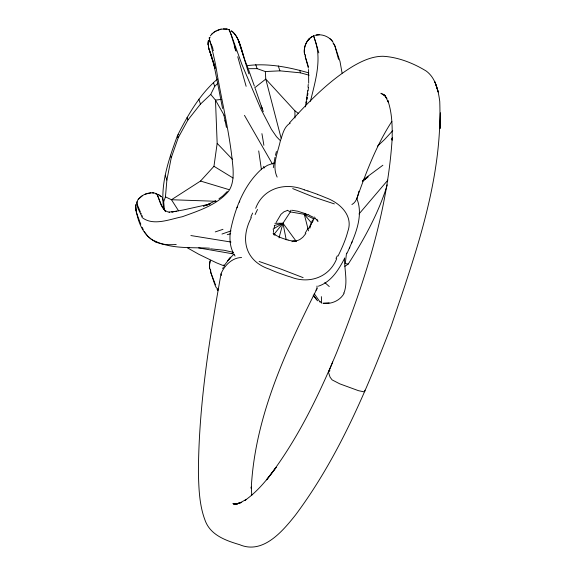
<?xml version="1.0" encoding="UTF-8"?>
<svg xmlns="http://www.w3.org/2000/svg" width="576" height="576" viewBox="0 0 576 576"><rect width="100%" height="100%" fill="white"/><g stroke="black" fill="none" stroke-linecap="round" stroke-linejoin="round"><path stroke-width="0.86" d="M392.126 140.242C392.393 126.864 392.263 113.126 387.77 100.354L388.447 102.456L385.538 96.631L386.935 98.482L383.27 94.226L385.25 95.839L380.894 93.276L385.121 95.58M273.384 232.38L273.6 229.774M314.287 37.973L313.646 35.806L314.611 38.952M135.626 206.302C136.951 218.822 141.502 232.992 152.626 240.134M308.693 83.275L308.57 69.53M392.191 138.182C387.54 212.357 363.974 283.975 336.643 352.591C317.945 397.282 296.518 441.497 266.587 479.851L276.178 467.345C267.055 479.592 257.364 491.818 244.67 500.566L246.334 499.45L239.731 502.949L233.741 504.454L241.762 502.43L235.829 503.971L237.362 503.971M289.39 123.048C308.491 101.916 328.594 81.022 353.138 66.168C362.203 60.89 372.24 56.282 382.918 56.268C398.146 57.103 413.345 63.144 426.218 71.042C435.672 77.976 438.264 90.382 439.74 101.333C442.642 178.711 415.699 253.649 391.234 325.908C365.897 391.867 337.975 458.071 295.481 515.045C282.665 531.137 263.016 554.71 239.63 544.673C226.534 540.778 211.55 535.622 205.733 521.986C199.411 506.498 198.842 489.506 198.425 473.011L198.41 471.874C198.749 405.288 209.362 339.25 221.026 273.852C224.172 265.666 232.315 257.508 241.574 257.551M308.016 87.3L308.246 84.398M308.448 87.271L308.124 90.972M230.249 232.286C229.594 238.932 229.946 245.894 232.862 252.007M164.527 210.737L163.678 201.845L165.456 196.855L166.874 180.086L171.245 157.738L178.222 137.743L187.949 119.945L200.455 104.098L210.73 94.406L214.697 86.386L217.872 83.254M273.312 167.695L274.982 157.37M307.692 90.526L306.734 98.208M307.634 95.414L307.886 93.269M346.522 253.051L345.269 263.606L348.264 264.031C364.154 239.234 378.554 213.091 387.295 184.846M163.778 209.362C159.89 184.14 168.984 158.947 177.487 135.533C187.956 114.97 199.764 94.198 217.512 79.056M307.116 99.374L307.332 97.754M165.456 196.855L171.468 199.735L200.513 181.044L213.962 166.291L217.166 143.366L215.482 100.123L210.73 94.406M230.299 231.761C234.857 208.814 243.979 184.73 261.85 168.869M306.065 102.751L306.878 97.258M135.799 204.919L136.202 211.939L139.716 221.53M135.727 205.74L135.864 204.574M306.54 103.234L306.77 101.707M305.395 106.884L306.209 101.808M358.61 192.442L358.855 191.239M309.953 228.074L310.342 226.397M305.23 54.936L305.359 57.024L307.807 64.728M210.002 261.252L209.419 264.722L209.606 268.322M358.488 193.039C357.509 197.366 356.04 202.255 351.9 204.559M275.45 155.34L276.422 151.481M210.276 260.258L209.484 265.378L209.801 269.266M305.287 54.742L305.302 56.808L308.369 68.098M310.442 101.311C315.295 81.086 322.38 58.86 314.446 38.455M279.014 237.874L282.967 223.236L290.362 211.896L290.873 210.226M209.174 37.994C212.285 49.932 215.424 62.237 217.238 74.585C222.761 105.84 230.414 136.836 233.05 168.523C233.446 176.263 233.172 184.73 228.528 191.311C216.986 205.056 198.641 210.744 182.34 216.727C169.891 219.182 153.475 226.339 142.193 217.591C140.695 212.846 135.403 206.021 137.405 201.413A8.345 2.203 23.7 0 0 136.742 202.003L137.002 203.94L140.393 212.018M274.09 227.88L274.702 226.03M251.777 495.367L251.28 487.058L251.251 488.369C254.786 417.434 285.552 351.166 317.016 288.691L317.016 286.02M356.767 198.742C366.264 172.073 376.344 145.21 391.874 121.385M312.566 220.003L308.844 228.434M351.634 242.906C357.444 229.162 362.83 212.976 356.746 198.367M364.91 390.24L364.766 391.363L363.96 391.817L358.546 390.701L339.761 383.839L332.107 379.879L330.055 377.136L328.529 372.362L332.69 361.994M251.33 217.584C240.012 238.918 245.009 260.971 269.374 269.172A148.73 144.468 -51.2 0 0 277.495 272.556L286.985 275.882A130.817 127.058 -51 0 0 290.606 276.97C308.83 284.321 329.321 277.538 336.701 258.631M236.952 207.835L237.355 206.892M239.35 202.14L239.746 201.218M347.004 253.375L349.783 247.219M349.387 248.148L352.087 241.841M222.696 268.646L223.344 267.214M276.17 222.408L280.93 214.358L283.91 211.846L287.071 210.586M338.04 256.061C341.928 248.112 345.607 239.99 347.825 231.401C353.7 215.41 339.365 202.392 325.541 197.633A149.551 129.413 -3.4 0 0 317.405 194.371M255.679 208.289C263.275 188.021 285.336 181.958 304.315 189.842M344.462 258.574C338.645 269.813 331.128 282.031 318.398 286.178M344.095 293.342C340.2 300.6 331.286 304.351 323.287 303.408M317.016 288.691L315.936 290.21M224.302 265.45L229.442 258.646L233.532 254.621M312.106 222.408L313.178 220.853M391.334 139.673L392.602 137.75M137.39 200.642C141.019 194.861 148.486 191.75 155.16 193.19M210.298 35.964L212.098 33.782M305.885 233.51L302.774 237.298L299.959 239.45A10.994 10.404 -24.8 0 1 295.243 240.883M387.878 180.094L359.014 213.97M274.054 234.302L282.967 223.236L296.107 241.157M314.806 218.722L315.418 217.98M392.738 130.658L384.43 139.658L377.446 146.167M227.297 191.484L222.624 196.106L218.981 198.756M138.146 199.476L142.466 195.617M211.601 34.315L214.33 31.946M177.79 137.29L177.487 135.533L178.855 134.366M254.585 87.883L265.766 79.078L265.334 71.546L257.09 68.645L247.428 68.71M213.17 32.839L216.23 30.809M382.882 165.226L363.326 179.719M362.412 181.159L367.315 177.422L362.484 181.102M155.65 193.831L156.384 193.565L157.046 194.162L161.604 205.481L165.622 211.666M362.635 181.058L368.273 176.818M262.332 168.516L267.451 165.326L274.572 162.835M344.873 266.321L348.264 264.031M155.707 193.788L155.83 193.709A9.432 2.153 -70 0 1 156.593 193.658C160.222 200.16 160.567 210.823 169.632 212.335M312.358 36.468C306.158 39.967 303.264 47.765 304.618 54.598M214.956 31.558L221.112 29.11M198.67 247.91L231.797 253.649L233.323 252.742M273.038 229.133L282.967 223.236L286.229 239.904M287.323 210.262L290.362 211.896L304.286 214.308L305.834 213.394M291.917 241.747L292.759 241.358A3.715 3.614 -36.5 0 1 294.142 241.157L294.653 241.214A6.178 5.998 -35 0 1 295.034 241.286L295.517 241.423M313.682 35.834C306.958 38.7 303.358 46.642 304.445 53.712M215.82 200.657L206.338 205.135L208.44 204.322L203.4 206.114L210.233 203.861M228.413 29.65L229.154 29.722L229.838 30.859L241.956 64.591L260.863 108.958L271.447 129.377L276.516 136.728L279.95 140.292M343.584 292.918L344.074 292.723C348.113 281.772 344.16 269.323 344.614 257.933M217.584 30.197L218.981 29.678M231.048 230.875L221.976 234.043M145.152 194.184L150.898 192.859M209.873 37.426C207.756 40.658 212.782 45.396 212.933 49.147M314.633 35.467C321.264 33.386 328.939 36.274 332.921 41.89M227.246 234.677L230.681 233.726M308.527 230.868L304.286 214.308L306.007 213.847M189.137 247.392L187.43 247.853L198.842 254.29L216.526 262.85L224.734 266.17M219.694 29.462L220.406 29.275M274.277 225.468L282.967 223.236L274.903 223.308M176.796 211.255L171.77 211.946L183.168 209.995L209.066 204.221M207.187 204.682L209.722 204.062M221.126 29.117L227.527 29.174L226.814 29.023M329.141 302.782L322.999 303.17M316.361 35.035L319.234 34.79M221.587 99.374L215.482 100.123L224.345 115.639M246.967 65.664C267.746 62.957 288.85 67.118 308.794 72.907M173.318 211.745L169.034 212.026M295.25 240.912L291.578 240.811A25.387 24.149 -25.5 0 1 290.038 240.566L288.014 240.106M329.954 370.757L328.846 371.038L328.529 372.362M176.22 244.512C169.409 244.915 162.216 244.894 155.894 241.985M223.301 28.836L226.505 28.973M265.334 71.546L279.907 70.841L300.492 72.835L309.132 75.19M209.506 248.177C191.016 247.198 170.762 249.214 153.821 240.502M216.216 201.29L171.468 199.735L178.567 210.823M311.688 223.214L304.286 214.308L308.765 214.603M152.352 192.83L153.778 192.938M237.262 503.899L232.906 503.546L237.002 504.36M210.614 248.825L224.057 250.25L233.359 252.331M291.838 210.233L297.785 211.241L304.61 213.415M230.969 242.05L190.879 235.548M231.797 253.649L234.36 254.297M334.375 203.911L313.402 196.963L292.687 188.59M200.513 181.044L228.866 189.59M259.106 261.461L281.448 269.273L303.113 277.632M307.944 190.958L317.441 194.306M332.957 42.905L333.05 42.948M309.017 215.172L313.25 217.26M304.286 214.308L313.956 218.923M218.246 289.382L216.202 287.59L214.798 284.594L210.521 271.642L210.528 269.158L210.888 272.808M158.378 194.522L161.446 196.862M213.962 166.291L233.086 178.013M158.515 194.609L161.28 196.711M275.198 234.792L273.175 233.251M229.054 29.65L231.372 35.489L236.124 51.271M281.081 138.038L265.766 79.078L294.912 110.822L298.476 113.479M151.121 239.098L147.701 236.174L144.252 231.588M315.605 218.786L318.017 221.335L316.93 219.283M330.826 39.506L329.918 38.722M329.278 286.546L324.821 282.55M330.552 39.276L332.51 41.321M317.686 300.845L313.171 295.171M152.165 239.357L152.755 239.926M217.166 143.366L232.546 159.48M316.67 299.844L313.445 295.2M321.638 302.897L321.35 296.64M217.058 289.282L217.973 290.693M234.245 254.758L235.073 256.046M314.23 293.666L320.292 302.35L320.22 301.471M272.441 164.038L244.469 115.358M223.819 264.902L224.244 265.687M142.164 215.748L142.481 216.346M215.374 284.234L215.698 284.854M277.135 177.084C271.721 165.55 277.718 152.755 280.274 141.185C282.492 135.094 283.658 127.483 289.454 123.602A12.672 9.785 36.6 0 1 290.225 123.206M142.178 227.354L143.215 229.471M215.064 283.608L211.054 273.305M140.976 213.286L141.264 213.912M221.393 275.472L221.026 273.852M139.99 222.199L140.81 224.201M262.267 108.842L261.245 106.013L263.275 111.643M211.831 56.837C209.966 51.581 207.238 46.202 208.411 40.471L208.562 47.52L213.905 63.468M248.472 69.509L254.383 86.098M247.356 66.391L247.896 67.903M246.852 64.98C241.51 53.748 241.459 39.154 231.415 30.845C237.881 35.258 239.278 43.445 241.661 50.335M255.24 88.546L261.886 107.77M274.284 235.267L273.931 234.439A3.715 3.557 -43.8 0 0 273.24 233.568M334.908 45.972L333.223 43.049L334.591 45.043L339.998 61.409L342.086 73.109M209.009 49.298L213.3 62.186M299.635 70.258L300.492 72.835M278.28 65.952L279.907 70.841M255.758 64.642L257.09 68.645M242.662 53.381L238.306 40.212L239.22 43.006M213.365 82.39L214.697 86.386M198.828 99.209L200.455 104.098M187.092 117.367L187.949 119.945M177.487 135.533L178.222 137.743M170.388 155.16L171.245 157.738M165.247 175.198L166.874 180.086M162.346 197.849L163.678 201.845M335.074 46.476L338.551 59.335M241.718 50.508L248.854 73.85M210.514 53.834L214.992 68.594L213.696 63.346L222.581 108.504M242.806 53.798L243.763 56.743M314.784 39.478L318.816 52.87M237.751 56.743L246.132 86.306M213.17 49.903L213.401 50.666M214.135 64.253L215.086 67.392M263.642 166.342L264.146 168.062M308.009 65.419L308.412 66.838M223.92 115.15L225.338 121.954M225.022 120.298L226.447 127.454M135.749 209.261L135.943 210.506M258.71 150.926L261.432 169.711M294.912 110.822L294.977 118.015M337.313 255.838A95.393 71.359 -48.9 0 1 335.981 258.386M250.776 217.26A142.121 124.848 83.5 0 1 252.641 213.07M255.154 214.546A121.342 108.036 81.2 0 1 257.522 209.477M304.301 189.871A131.558 113.897 -3.5 0 1 307.93 190.987M308.074 228.139A48.254 42.401 -36.1 0 1 305.158 233.114M288.05 239.962A49.327 46.958 -25.9 0 1 275.155 234.864M314.345 216.979A48.161 43.603 -28 0 1 313.286 220.19M321.473 302.407A91.102 1.577 71.2 0 1 321.552 303.041M310.378 226.404A14.587 13.774 -13.8 0 1 311.083 224.345M310.997 224.316A14.587 13.874 -9.1 0 1 312.055 222.379M295.567 241.308A17.158 16.618 -31.7 0 1 296.33 241.625M155.736 242.086A91.102 29.765 -28.1 0 1 152.669 239.976M222.977 229.298A587.398 305.201 -61.5 0 1 215.266 231.898M261.914 133.646A587.398 252.23 -86.4 0 1 263.88 145.289M235.634 50.616A91.102 1.908 71.7 0 1 234.31 45.958M228.355 29.671A9.432 2.131 -69.8 0 1 229.046 29.664M209.218 38.009A8.366 2.232 24 0 1 209.93 37.39M440.402 113.026L440.064 128.426L440.402 113.026M208.411 40.471L208.109 44.626L208.411 40.471M307.289 41.206L309.074 38.988L307.289 41.206M228.83 259.402L227.621 260.806L230.738 257.206L228.83 259.402M438.185 91.886L435.002 82.066L438.185 91.886"/></g></svg>
